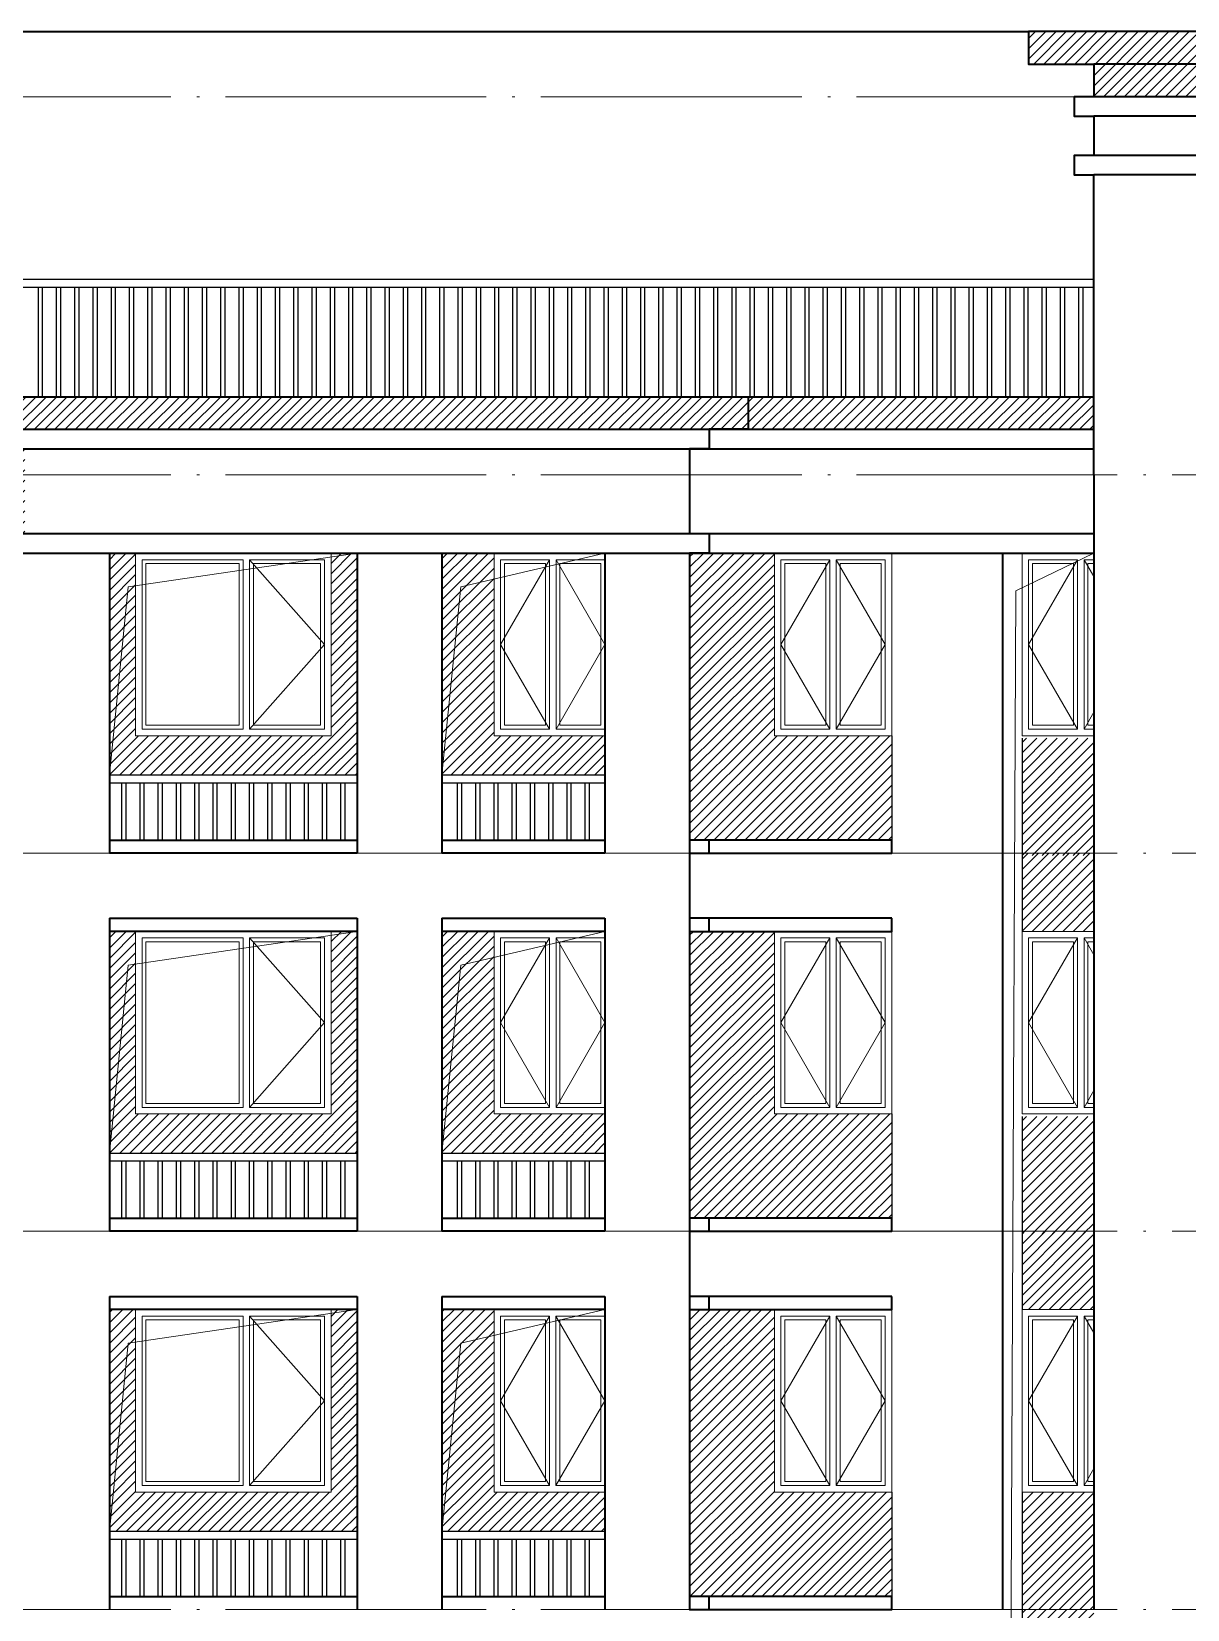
# Model space of a CAD drawing. Extents: x 27938 to 983267, y -209821 to 1628073.
# Drawn here: x 708569 to 717435, y 60740 to 72840 of the extents above; entities that cross this region are included whole.
import ezdxf
from ezdxf.xclip import XClip

# ---------------------------------------------------------------- set-up
doc = ezdxf.new("R2010")
doc.units = 0
doc.header["$LTSCALE"] = 1000
doc.header["$MEASUREMENT"] = 0
doc.header["$XCLIPFRAME"] = 0
doc.linetypes.add('DOTE', pattern=[2.42, 2, -0.2, 0.02, -0.2])
doc.layers.add('3-剖面填充（细）', color=250, linetype='Continuous')
doc.layers.add('Stair-栏杆', color=142, linetype='Continuous')
for name, color, linetype, lineweight in [('DOTE', 19, 'DOTE', 9), ('WINDOW', 144, 'Continuous', 15), ('立面-中轮廓线', 213, 'Continuous', 35), ('立面-普通轮廓', 7, 'Continuous', 18), ('立面-洞口示意', 152, 'Continuous', 13), ('立面-窗开启线', 250, 'Continuous', 13)]:
    doc.layers.add(name, color=color, linetype=linetype, lineweight=lineweight)
pattern_1 = [(45, (223561.654, -4e-12), (-39.2886205, 39.2886205), [])]
pattern_2 = [(45, (223511.654, -4e-12), (-39.2886205, 39.2886205), [])]
pattern_3 = [(45, (169682.19, 34164.28), (-39.2886205, 39.2886205), [])]
pattern_4 = [(45, (169632.19, 34164.28), (-39.2886205, 39.2886205), [])]
pattern_5 = [(45, (169682.19, 31264.28), (-39.2886205, 39.2886205), [])]
pattern_6 = [(45, (169632.19, 31264.28), (-39.2886205, 39.2886205), [])]

# ---------------------------------------------------------------- blocks, each defined once
blk = doc.blocks.new('GDFGDGRDGDDDWED')
at = {"layer": '3-剖面填充（细）'}
h = blk.add_hatch(dxfattribs=at)
h.set_pattern_fill('ANSI31', color=256, scale=35)
h.set_pattern_definition([(45, (224860.073, 1423), (-39.2886205, 39.2886205), [])])
h.paths.add_polyline_path([(770596, 35276), (770046, 35276), (770046, 34676), (770596, 34676)])
h = blk.add_hatch(dxfattribs=at)
h.set_pattern_fill('ANSI31', color=256, scale=35)
h.set_pattern_definition(pattern_1)
h.paths.add_polyline_path([(763046, 33276), (763246, 33276), (763246, 34676), (763046, 34676)])
h = blk.add_hatch(dxfattribs=at)
h.set_pattern_fill('ANSI31', color=256, scale=35)
h.set_pattern_definition(pattern_1)
h.paths.add_polyline_path([(764746, 33276), (764946, 33276), (764946, 34676), (764746, 34676)])
h = blk.add_hatch(dxfattribs=at)
h.set_pattern_fill('ANSI31', color=256, scale=35)
h.set_pattern_definition(pattern_2)
h.paths.add_polyline_path([(765596, 33276), (765996, 33276), (765996, 34676), (765596, 34676)])
h = blk.add_hatch(dxfattribs=at)
h.set_pattern_fill('ANSI31', color=256, scale=35)
h.set_pattern_definition(pattern_2)
h.paths.add_polyline_path([(767496, 33276), (768146, 33276), (768146, 34676), (767496, 34676)])
h = blk.add_hatch(dxfattribs=at)
h.set_pattern_fill('ANSI31', color=256, scale=35)
h.set_pattern_definition(pattern_1)
h.paths.add_polyline_path([(763046, 32976), (764946, 32976), (764946, 33276), (763046, 33276)])
h = blk.add_hatch(dxfattribs=at)
h.set_pattern_fill('ANSI31', color=256, scale=35)
h.set_pattern_definition(pattern_2)
h.paths.add_polyline_path([(765596, 32976), (766846, 32976), (766846, 33276), (765596, 33276)])
h = blk.add_hatch(dxfattribs=at)
h.set_pattern_fill('ANSI31', color=256, scale=35)
h.set_pattern_definition(pattern_2)
h.paths.add_polyline_path([(767496, 32476), (769046, 32476), (769046, 33276), (767496, 33276)])
h = blk.add_hatch(dxfattribs=at)
h.set_pattern_fill('ANSI31', color=256, scale=35)
h.set_pattern_definition([(45, (224860.073, -877), (-39.2886205, 39.2886205), [])])
h.paths.add_polyline_path([(770046, 32376), (770596, 32376), (770596, 33276), (770046, 33276)])
for p, q in [((770046, 35276), (770046, 34676)), ((769046, 33276), (769046, 32476)), ((770046, 33276), (770046, 32376))]:
    blk.add_line(p, q, dxfattribs=at)
blk = doc.blocks.new('A$C4731409C')
at = {"layer": 'WINDOW'}
for points in [[(-1450, 1350), (-675, 1350), (-675, 50), (-1450, 50)], [(-50, 1350), (-625, 1350), (-625, 50), (-50, 50)]]:
    blk.add_lwpolyline(points, close=True, dxfattribs=at)
at = {"layer": 'WINDOW', "color": 250}
for points in [[(-1420, 1320), (-705, 1320), (-705, 80), (-1420, 80)], [(-80, 1320), (-595, 1320), (-595, 80), (-80, 80)]]:
    blk.add_lwpolyline(points, close=True, dxfattribs=at)
at = {"layer": '立面-普通轮廓'}
blk.add_lwpolyline([(-1500, 1400), (0, 1400), (0, 0), (-1500, 0)], close=True, dxfattribs=at)
at = {"layer": '立面-窗开启线', "color": 251, "ltscale": 0.5, "true_color": 0x636466}
blk.add_lwpolyline([(-625, 1350), (-50, 700), (-625, 50)], dxfattribs=at)
blk = doc.blocks.new('A$C318717E3')
at = {"layer": 'WINDOW'}
for points in [[(50, 1350), (425, 1350), (425, 50), (50, 50)], [(850, 1350), (475, 1350), (475, 50), (850, 50)]]:
    blk.add_lwpolyline(points, close=True, dxfattribs=at)
at = {"layer": 'WINDOW', "color": 250}
for points in [[(80, 1320), (395, 1320), (395, 80), (80, 80)], [(820, 1320), (505, 1320), (505, 80), (820, 80)]]:
    blk.add_lwpolyline(points, close=True, dxfattribs=at)
at = {"layer": '立面-普通轮廓'}
blk.add_lwpolyline([(0, 1400), (900, 1400), (900, 0), (0, 0)], close=True, dxfattribs=at)
at = {"layer": '立面-窗开启线', "color": 251, "ltscale": 0.5, "true_color": 0x636466}
for points in [[(425, 1350), (50, 700), (425, 50)], [(475, 1350), (850, 700), (475, 50)]]:
    blk.add_lwpolyline(points, dxfattribs=at)
blk = doc.blocks.new('HFHFHTFHFHTF')
at = {"layer": 'Stair-栏杆'}
for p, q in [((763046, 32976), (764946, 32976)), ((763046, 32916), (764946, 32916)), ((765596, 32976), (766846, 32976)), ((765596, 32916), (766846, 32916))]:
    blk.add_line(p, q, dxfattribs=at)
for points in [[(763141, 32476), (763141, 32916)], [(763171, 32916), (763171, 32476)], [(763281, 32476), (763281, 32916)], [(763311, 32916), (763311, 32476)], [(763421, 32476), (763421, 32916)], [(763451, 32916), (763451, 32476)], [(763561, 32476), (763561, 32916)], [(763591, 32916), (763591, 32476)], [(763701, 32476), (763701, 32916)], [(763731, 32916), (763731, 32476)], [(763841, 32476), (763841, 32916)], [(763871, 32916), (763871, 32476)], [(763981, 32476), (763981, 32916)], [(764011, 32916), (764011, 32476)], [(764121, 32476), (764121, 32916)], [(764151, 32916), (764151, 32476)], [(764261, 32476), (764261, 32916)], [(764291, 32916), (764291, 32476)], [(764401, 32476), (764401, 32916)], [(764431, 32916), (764431, 32476)], [(764541, 32476), (764541, 32916)], [(764571, 32916), (764571, 32476)], [(764681, 32476), (764681, 32916)], [(764711, 32916), (764711, 32476)], [(764821, 32476), (764821, 32916)], [(764851, 32916), (764851, 32476)], [(765716, 32476), (765716, 32916)], [(765746, 32916), (765746, 32476)], [(765856, 32476), (765856, 32916)], [(765886, 32916), (765886, 32476)], [(765996, 32476), (765996, 32916)], [(766026, 32916), (766026, 32476)], [(766136, 32476), (766136, 32916)], [(766166, 32916), (766166, 32476)], [(766276, 32476), (766276, 32916)], [(766306, 32916), (766306, 32476)], [(766416, 32476), (766416, 32916)], [(766446, 32916), (766446, 32476)], [(766556, 32476), (766556, 32916)], [(766586, 32916), (766586, 32476)], [(766696, 32476), (766696, 32916)], [(766726, 32916), (766726, 32476)]]:
    blk.add_lwpolyline(points, dxfattribs=at)
at = {"layer": '立面-中轮廓线'}
for p, q in [((767496, 35276), (767496, 32376)), ((769896, 35276), (769896, 32376)), ((770596, 35276), (770596, 32376)), ((763046, 34776), (763046, 32376)), ((764946, 34776), (764946, 32376)), ((765596, 34776), (765596, 32376)), ((766846, 34776), (766846, 32376))]:
    blk.add_line(p, q, dxfattribs=at)
for points in [[(763046, 34776), (764946, 34776)], [(765596, 34776), (766846, 34776)], [(767496, 34676), (767646, 34676), (767646, 34776), (767496, 34776)], [(764946, 34676), (763046, 34676)], [(766846, 34676), (765596, 34676)], [(763046, 32476), (764946, 32476)], [(765596, 32476), (766846, 32476)], [(767496, 32376), (767646, 32376), (767646, 32476), (767496, 32476)]]:
    blk.add_lwpolyline(points, dxfattribs=at)
for points in [[(769046, 34776), (767496, 34776), (767496, 34676), (769046, 34676)], [(769046, 32476), (767496, 32476), (767496, 32376), (769046, 32376)]]:
    blk.add_lwpolyline(points, close=True, dxfattribs=at)
for name, p in [('A$C4731409C', (764746, 33276)), ('A$C318717E3', (768146, 33276))]:
    blk.add_blockref(name, p)
ref = blk.add_blockref('A$C318717E3', (765996, 33276))
XClip(ref).set_block_clipping_path([(0, 0), (850.0000000998, 1400)])
ref = blk.add_blockref('A$C318717E3', (770046, 33276))
XClip(ref).set_block_clipping_path([(0, 0), (549.9968807027, 1400)])

msp = doc.modelspace()

# ---------------------------------------------------------------- hatches: boundary and pattern name
at = {"layer": '3-剖面填充（细）'}
h = msp.add_hatch(dxfattribs=at)
h.set_pattern_fill('ANSI31', color=256, scale=35)
h.set_pattern_definition([(45, (269250.03, 26564.28), (-39.2886205, 39.2886205), [])])
h.paths.add_polyline_path([(721316.6, 72340.3), (716716.6, 72340.3), (716716.6, 72590.3), (716216.6, 72590.3), (716216.6, 72840.3), (721816.6, 72840.3), (721816.6, 72590.3), (721316.6, 72590.3)])
h = msp.add_hatch(dxfattribs=at)
h.set_pattern_fill('ANSI31', color=256, scale=35)
h.set_pattern_definition([(45, (259150.035, 23764.28), (-39.2886205, 39.2886205), [])])
h.paths.add_polyline_path([(716716.6, 70040.3), (716716.6, 69790.3), (716716.6, 69790.3)])
h.paths.add_polyline_path([(708366.6, 68840.3), (708366.6, 68990.3), (708516.6, 68990.3), (708516.6, 69640.3), (708366.6, 69640.3), (708366.6, 69790.3), (716716.6, 69790.3), (716716.6, 70040.3), (706816.6, 70040.3), (706816.6, 68840.3)])
h = msp.add_hatch(dxfattribs=at)
h.set_pattern_fill('ANSI31', color=256, scale=35)
h.set_pattern_definition(pattern_3)
h.paths.add_polyline_path([(709166.6, 67440.3), (709366.6, 67440.3), (709366.6, 68840.3), (709166.6, 68840.3)])
h = msp.add_hatch(dxfattribs=at)
h.set_pattern_fill('ANSI31', color=256, scale=35)
h.set_pattern_definition(pattern_3)
h.paths.add_polyline_path([(710866.6, 67440.3), (711066.6, 67440.3), (711066.6, 68840.3), (710866.6, 68840.3)])
h = msp.add_hatch(dxfattribs=at)
h.set_pattern_fill('ANSI31', color=256, scale=35)
h.set_pattern_definition(pattern_4)
h.paths.add_polyline_path([(711716.6, 67440.3), (712116.7, 67440.3), (712116.7, 68840.3), (711716.6, 68840.3)])
h = msp.add_hatch(dxfattribs=at)
h.set_pattern_fill('ANSI31', color=256, scale=35)
h.set_pattern_definition(pattern_4)
h.paths.add_polyline_path([(713616.6, 67440.3), (714266.6, 67440.3), (714266.6, 68840.3), (713616.6, 68840.3)])
h = msp.add_hatch(dxfattribs=at)
h.set_pattern_fill('ANSI31', color=256, scale=35)
h.set_pattern_definition(pattern_3)
h.paths.add_polyline_path([(709166.6, 67140.3), (711066.6, 67140.3), (711066.6, 67440.3), (709166.6, 67440.3)])
h = msp.add_hatch(dxfattribs=at)
h.set_pattern_fill('ANSI31', color=256, scale=35)
h.set_pattern_definition(pattern_4)
h.paths.add_polyline_path([(711716.6, 67140.3), (712966.7, 67140.3), (712966.7, 67440.3), (711716.6, 67440.3)])
h = msp.add_hatch(dxfattribs=at)
h.set_pattern_fill('ANSI31', color=256, scale=35)
h.set_pattern_definition(pattern_4)
h.paths.add_polyline_path([(713616.6, 66640.3), (715166.6, 66640.3), (715166.6, 67440.3), (713616.6, 67440.3)])
h = msp.add_hatch(dxfattribs=at)
h.set_pattern_fill('ANSI31', color=256, scale=35)
h.set_pattern_definition([(45, (170980.61, 33267.653), (-39.2886205, 39.2886205), [])])
h.paths.add_polyline_path([(716166.2, 66520.7), (716716.2, 66520.7), (716717, 67420.7), (716167, 67420.7)])
h = msp.add_hatch(dxfattribs=at)
h.set_pattern_fill('ANSI31', color=256, scale=35)
h.set_pattern_definition([(45, (170980.61, 32687.28), (-39.2886205, 39.2886205), [])])
h.paths.add_polyline_path([(716716.9, 66540.3), (716166.8, 66540.3), (716166.2, 65940.3), (716716.4, 65940.3)])
h = msp.add_hatch(dxfattribs=at)
h.set_pattern_fill('ANSI31', color=256, scale=35)
h.set_pattern_definition(pattern_5)
h.paths.add_polyline_path([(709166.6, 64540.3), (709366.6, 64540.3), (709366.6, 65940.3), (709166.6, 65940.3)])
h = msp.add_hatch(dxfattribs=at)
h.set_pattern_fill('ANSI31', color=256, scale=35)
h.set_pattern_definition(pattern_5)
h.paths.add_polyline_path([(710866.6, 64540.3), (711066.6, 64540.3), (711066.6, 65940.3), (710866.6, 65940.3)])
h = msp.add_hatch(dxfattribs=at)
h.set_pattern_fill('ANSI31', color=256, scale=35)
h.set_pattern_definition(pattern_6)
h.paths.add_polyline_path([(711716.6, 64540.3), (712116.7, 64540.3), (712116.7, 65940.3), (711716.6, 65940.3)])
h = msp.add_hatch(dxfattribs=at)
h.set_pattern_fill('ANSI31', color=256, scale=35)
h.set_pattern_definition(pattern_6)
h.paths.add_polyline_path([(713616.6, 64540.3), (714266.6, 64540.3), (714266.6, 65940.3), (713616.6, 65940.3)])
h = msp.add_hatch(dxfattribs=at)
h.set_pattern_fill('ANSI31', color=256, scale=35)
h.set_pattern_definition(pattern_5)
h.paths.add_polyline_path([(709166.6, 64240.3), (711066.6, 64240.3), (711066.6, 64540.3), (709166.6, 64540.3)])
h = msp.add_hatch(dxfattribs=at)
h.set_pattern_fill('ANSI31', color=256, scale=35)
h.set_pattern_definition(pattern_6)
h.paths.add_polyline_path([(711716.6, 64240.3), (712966.7, 64240.3), (712966.7, 64540.3), (711716.6, 64540.3)])
h = msp.add_hatch(dxfattribs=at)
h.set_pattern_fill('ANSI31', color=256, scale=35)
h.set_pattern_definition(pattern_6)
h.paths.add_polyline_path([(713616.6, 63740.3), (715166.6, 63740.3), (715166.6, 64540.3), (713616.6, 64540.3)])
h = msp.add_hatch(dxfattribs=at)
h.set_pattern_fill('ANSI31', color=256, scale=35)
h.set_pattern_definition([(45, (170980.61, 30367.653), (-39.2886205, 39.2886205), [])])
h.paths.add_polyline_path([(716166.2, 63620.7), (716716.2, 63620.7), (716717, 64520.7), (716167, 64520.7)])

# ---------------------------------------------------------------- linework, layer by layer
for p, q in [((715166.6, 67440.3), (715166.6, 66640.3)), ((715166.6, 64540.3), (715166.6, 63740.3))]:
    msp.add_line(p, q)
for p, q in [((716166.6, 67420.7), (716166.6, 66520.7)), ((716166.6, 66540.3), (716166.6, 65940.3)), ((716166.6, 64520.7), (716166.6, 63620.7))]:
    msp.add_line(p, q, dxfattribs=at)
at = {"layer": 'DOTE', "linetype": 'DOTE'}
for p, q in [((681016.6, 72340.3), (732616.6, 72340.3)), ((681016.6, 69440.3), (732616.6, 69440.3)), ((681016.6, 69440.3), (732616.6, 69440.3)), ((681016.6, 66540.3), (732616.6, 66540.3)), ((681016.6, 63640.3), (732616.6, 63640.3)), ((681016.6, 60740.3), (732616.6, 60740.3))]:
    msp.add_line(p, q, dxfattribs=at)
at = {"layer": 'Stair-栏杆'}
for p, q in [((706816.6, 70940.3), (716716.6, 70940.3)), ((706816.6, 70880.3), (716716.6, 70880.3)), ((709166.6, 67140.3), (711066.6, 67140.3)), ((709166.6, 67080.3), (711066.6, 67080.3)), ((711716.6, 67140.3), (712966.7, 67140.3)), ((711716.6, 67080.3), (712966.7, 67080.3)), ((709166.6, 64240.3), (711066.6, 64240.3)), ((709166.6, 64180.3), (711066.6, 64180.3)), ((711716.6, 64240.3), (712966.7, 64240.3)), ((711716.6, 64180.3), (712966.7, 64180.3))]:
    msp.add_line(p, q, dxfattribs=at)
for points in [[(708621.6, 70040.3), (708621.6, 70880.3)], [(708651.6, 70880.3), (708651.6, 70040.3)], [(708761.6, 70040.3), (708761.6, 70880.3)], [(708791.6, 70880.3), (708791.6, 70040.3)], [(708901.6, 70040.3), (708901.6, 70880.3)], [(708931.6, 70880.3), (708931.6, 70040.3)], [(709041.6, 70040.3), (709041.6, 70880.3)], [(709071.6, 70880.3), (709071.6, 70040.3)], [(709181.6, 70040.3), (709181.6, 70880.3)], [(709211.6, 70880.3), (709211.6, 70040.3)], [(709321.6, 70040.3), (709321.6, 70880.3)], [(709351.6, 70880.3), (709351.6, 70040.3)], [(709461.6, 70040.3), (709461.6, 70880.3)], [(709491.6, 70880.3), (709491.6, 70040.3)], [(709601.6, 70040.3), (709601.6, 70880.3)], [(709631.6, 70880.3), (709631.6, 70040.3)], [(709741.6, 70040.3), (709741.6, 70880.3)], [(709771.6, 70880.3), (709771.6, 70040.3)], [(709881.6, 70040.3), (709881.6, 70880.3)], [(709911.6, 70880.3), (709911.6, 70040.3)], [(710021.6, 70040.3), (710021.6, 70880.3)], [(710051.6, 70880.3), (710051.6, 70040.3)], [(710161.6, 70040.3), (710161.6, 70880.3)], [(710191.6, 70880.3), (710191.6, 70040.3)], [(710301.6, 70040.3), (710301.6, 70880.3)], [(710331.6, 70880.3), (710331.6, 70040.3)], [(710441.6, 70040.3), (710441.6, 70880.3)], [(710471.6, 70880.3), (710471.6, 70040.3)], [(710581.6, 70040.3), (710581.6, 70880.3)], [(710611.6, 70880.3), (710611.6, 70040.3)], [(710721.6, 70040.3), (710721.6, 70880.3)], [(710751.6, 70880.3), (710751.6, 70040.3)], [(710861.6, 70040.3), (710861.6, 70880.3)], [(710891.6, 70880.3), (710891.6, 70040.3)], [(711001.6, 70040.3), (711001.6, 70880.3)], [(711031.6, 70880.3), (711031.6, 70040.3)], [(711141.6, 70040.3), (711141.6, 70880.3)], [(711171.6, 70880.3), (711171.6, 70040.3)], [(711281.6, 70040.3), (711281.6, 70880.3)], [(711311.6, 70880.3), (711311.6, 70040.3)], [(711421.6, 70040.3), (711421.6, 70880.3)], [(711451.6, 70880.3), (711451.6, 70040.3)], [(711561.6, 70040.3), (711561.6, 70880.3)], [(711591.6, 70880.3), (711591.6, 70040.3)], [(711701.6, 70040.3), (711701.6, 70880.3)], [(711731.6, 70880.3), (711731.6, 70040.3)], [(711841.6, 70040.3), (711841.6, 70880.3)], [(711871.6, 70880.3), (711871.6, 70040.3)], [(711981.6, 70040.3), (711981.6, 70880.3)], [(712011.6, 70880.3), (712011.6, 70040.3)], [(712121.6, 70040.3), (712121.6, 70880.3)], [(712151.6, 70880.3), (712151.6, 70040.3)], [(712261.6, 70040.3), (712261.6, 70880.3)], [(712291.6, 70880.3), (712291.6, 70040.3)], [(712401.6, 70040.3), (712401.6, 70880.3)], [(712431.6, 70880.3), (712431.6, 70040.3)], [(712541.6, 70040.3), (712541.6, 70880.3)], [(712571.6, 70880.3), (712571.6, 70040.3)], [(712681.6, 70040.3), (712681.6, 70880.3)], [(712711.6, 70880.3), (712711.6, 70040.3)], [(712821.6, 70040.3), (712821.6, 70880.3)], [(712851.6, 70880.3), (712851.6, 70040.3)], [(712961.6, 70040.3), (712961.6, 70880.3)], [(712991.6, 70880.3), (712991.6, 70040.3)], [(713101.6, 70040.3), (713101.6, 70880.3)], [(713131.6, 70880.3), (713131.6, 70040.3)], [(713241.6, 70040.3), (713241.6, 70880.3)], [(713271.6, 70880.3), (713271.6, 70040.3)], [(713381.6, 70040.3), (713381.6, 70880.3)], [(713411.6, 70880.3), (713411.6, 70040.3)], [(713521.6, 70040.3), (713521.6, 70880.3)], [(713551.6, 70880.3), (713551.6, 70040.3)], [(713661.6, 70040.3), (713661.6, 70880.3)], [(713691.6, 70880.3), (713691.6, 70040.3)], [(713801.6, 70040.3), (713801.6, 70880.3)], [(713831.6, 70880.3), (713831.6, 70040.3)], [(713941.6, 70040.3), (713941.6, 70880.3)], [(713971.6, 70880.3), (713971.6, 70040.3)], [(714081.6, 70040.3), (714081.6, 70880.3)], [(714111.6, 70880.3), (714111.6, 70040.3)], [(714221.6, 70040.3), (714221.6, 70880.3)], [(714251.6, 70880.3), (714251.6, 70040.3)], [(714361.6, 70040.3), (714361.6, 70880.3)], [(714391.6, 70880.3), (714391.6, 70040.3)], [(714501.6, 70040.3), (714501.6, 70880.3)], [(714531.6, 70880.3), (714531.6, 70040.3)], [(714641.6, 70040.3), (714641.6, 70880.3)], [(714671.6, 70880.3), (714671.6, 70040.3)], [(714781.6, 70040.3), (714781.6, 70880.3)], [(714811.6, 70880.3), (714811.6, 70040.3)], [(714921.6, 70040.3), (714921.6, 70880.3)], [(714951.6, 70880.3), (714951.6, 70040.3)], [(715061.6, 70040.3), (715061.6, 70880.3)], [(715091.6, 70880.3), (715091.6, 70040.3)], [(715201.6, 70040.3), (715201.6, 70880.3)], [(715231.6, 70880.3), (715231.6, 70040.3)], [(715341.6, 70040.3), (715341.6, 70880.3)], [(715371.6, 70880.3), (715371.6, 70040.3)], [(715481.6, 70040.3), (715481.6, 70880.3)], [(715511.6, 70880.3), (715511.6, 70040.3)], [(715621.6, 70040.3), (715621.6, 70880.3)], [(715651.6, 70880.3), (715651.6, 70040.3)], [(715761.6, 70040.3), (715761.6, 70880.3)], [(715791.6, 70880.3), (715791.6, 70040.3)], [(715901.6, 70040.3), (715901.6, 70880.3)], [(715931.6, 70880.3), (715931.6, 70040.3)], [(716041.6, 70040.3), (716041.6, 70880.3)], [(716071.6, 70880.3), (716071.6, 70040.3)], [(716181.6, 70040.3), (716181.6, 70880.3)], [(716211.6, 70880.3), (716211.6, 70040.3)], [(716321.6, 70040.3), (716321.6, 70880.3)], [(716351.6, 70880.3), (716351.6, 70040.3)], [(716461.6, 70040.3), (716461.6, 70880.3)], [(716491.6, 70880.3), (716491.6, 70040.3)], [(716601.6, 70040.3), (716601.6, 70880.3)], [(716631.6, 70880.3), (716631.6, 70040.3)], [(709261.6, 66640.3), (709261.6, 67080.3)], [(709291.6, 67080.3), (709291.6, 66640.3)], [(709401.6, 66640.3), (709401.6, 67080.3)], [(709431.6, 67080.3), (709431.6, 66640.3)], [(709541.6, 66640.3), (709541.6, 67080.3)], [(709571.6, 67080.3), (709571.6, 66640.3)], [(709681.6, 66640.3), (709681.6, 67080.3)], [(709711.6, 67080.3), (709711.6, 66640.3)], [(709821.6, 66640.3), (709821.6, 67080.3)], [(709851.6, 67080.3), (709851.6, 66640.3)], [(709961.6, 66640.3), (709961.6, 67080.3)], [(709991.6, 67080.3), (709991.6, 66640.3)], [(710101.6, 66640.3), (710101.6, 67080.3)], [(710131.6, 67080.3), (710131.6, 66640.3)], [(710241.6, 66640.3), (710241.6, 67080.3)], [(710271.6, 67080.3), (710271.6, 66640.3)], [(710381.6, 66640.3), (710381.6, 67080.3)], [(710411.6, 67080.3), (710411.6, 66640.3)], [(710521.6, 66640.3), (710521.6, 67080.3)], [(710551.6, 67080.3), (710551.6, 66640.3)], [(710661.6, 66640.3), (710661.6, 67080.3)], [(710691.6, 67080.3), (710691.6, 66640.3)], [(710801.6, 66640.3), (710801.6, 67080.3)], [(710831.6, 67080.3), (710831.6, 66640.3)], [(710941.6, 66640.3), (710941.6, 67080.3)], [(710971.6, 67080.3), (710971.6, 66640.3)], [(711836.6, 66640.3), (711836.6, 67080.3)], [(711866.6, 67080.3), (711866.6, 66640.3)], [(711976.6, 66640.3), (711976.6, 67080.3)], [(712006.6, 67080.3), (712006.6, 66640.3)], [(712116.6, 66640.3), (712116.6, 67080.3)], [(712146.6, 67080.3), (712146.6, 66640.3)], [(712256.6, 66640.3), (712256.6, 67080.3)], [(712286.6, 67080.3), (712286.6, 66640.3)], [(712396.6, 66640.3), (712396.6, 67080.3)], [(712426.6, 67080.3), (712426.6, 66640.3)], [(712536.6, 66640.3), (712536.6, 67080.3)], [(712566.6, 67080.3), (712566.6, 66640.3)], [(712676.6, 66640.3), (712676.6, 67080.3)], [(712706.6, 67080.3), (712706.6, 66640.3)], [(712816.6, 66640.3), (712816.6, 67080.3)], [(712846.6, 67080.3), (712846.6, 66640.3)], [(709261.6, 63740.3), (709261.6, 64180.3)], [(709291.6, 64180.3), (709291.6, 63740.3)], [(709401.6, 63740.3), (709401.6, 64180.3)], [(709431.6, 64180.3), (709431.6, 63740.3)], [(709541.6, 63740.3), (709541.6, 64180.3)], [(709571.6, 64180.3), (709571.6, 63740.3)], [(709681.6, 63740.3), (709681.6, 64180.3)], [(709711.6, 64180.3), (709711.6, 63740.3)], [(709821.6, 63740.3), (709821.6, 64180.3)], [(709851.6, 64180.3), (709851.6, 63740.3)], [(709961.6, 63740.3), (709961.6, 64180.3)], [(709991.6, 64180.3), (709991.6, 63740.3)], [(710101.6, 63740.3), (710101.6, 64180.3)], [(710131.6, 64180.3), (710131.6, 63740.3)], [(710241.6, 63740.3), (710241.6, 64180.3)], [(710271.6, 64180.3), (710271.6, 63740.3)], [(710381.6, 63740.3), (710381.6, 64180.3)], [(710411.6, 64180.3), (710411.6, 63740.3)], [(710521.6, 63740.3), (710521.6, 64180.3)], [(710551.6, 64180.3), (710551.6, 63740.3)], [(710661.6, 63740.3), (710661.6, 64180.3)], [(710691.6, 64180.3), (710691.6, 63740.3)], [(710801.6, 63740.3), (710801.6, 64180.3)], [(710831.6, 64180.3), (710831.6, 63740.3)], [(710941.6, 63740.3), (710941.6, 64180.3)], [(710971.6, 64180.3), (710971.6, 63740.3)], [(711836.6, 63740.3), (711836.6, 64180.3)], [(711866.6, 64180.3), (711866.6, 63740.3)], [(711976.6, 63740.3), (711976.6, 64180.3)], [(712006.6, 64180.3), (712006.6, 63740.3)], [(712116.6, 63740.3), (712116.6, 64180.3)], [(712146.6, 64180.3), (712146.6, 63740.3)], [(712256.6, 63740.3), (712256.6, 64180.3)], [(712286.6, 64180.3), (712286.6, 63740.3)], [(712396.6, 63740.3), (712396.6, 64180.3)], [(712426.6, 64180.3), (712426.6, 63740.3)], [(712536.6, 63740.3), (712536.6, 64180.3)], [(712566.6, 64180.3), (712566.6, 63740.3)], [(712676.6, 63740.3), (712676.6, 64180.3)], [(712706.6, 64180.3), (712706.6, 63740.3)], [(712816.6, 63740.3), (712816.6, 64180.3)], [(712846.6, 64180.3), (712846.6, 63740.3)]]:
    msp.add_lwpolyline(points, dxfattribs=at)
at = {"layer": '立面-中轮廓线', "color": 251, "true_color": 0x636466}
msp.add_line((697416.6, 72840.3), (716216.6, 72840.3), dxfattribs=at)
at = {"layer": '立面-中轮廓线', "color": 2}
for p, q in [((721316.6, 72840.3), (716716.6, 72840.3)), ((721316.6, 72590.3), (716716.6, 72590.3)), ((721316.6, 72340.3), (716716.6, 72340.3)), ((721316.6, 72190.3), (716716.6, 72190.3)), ((721316.6, 71890.3), (716716.6, 71890.3)), ((721316.6, 71740.3), (716716.6, 71740.3)), ((706816.6, 70040.3), (716716.6, 70040.3)), ((706816.6, 69790.3), (716716.6, 69790.3)), ((706816.6, 69640.3), (716716.6, 69640.3)), ((706816.6, 68990.3), (716716.6, 68990.3)), ((706816.6, 68840.3), (716716.6, 68840.3))]:
    msp.add_line(p, q, dxfattribs=at)
at = {"layer": '立面-中轮廓线'}
for p, q in [((716716.6, 69440.3), (716716.6, 71740.3)), ((716716.6, 69440.3), (716716.6, 66540.3)), ((709166.6, 68840.3), (709166.6, 66540.3)), ((711066.6, 68840.3), (711066.6, 66540.3)), ((711716.6, 68840.3), (711716.6, 66540.3)), ((712966.7, 68840.3), (712966.7, 66540.3)), ((713616.6, 68840.3), (713616.6, 66540.3)), ((716016.6, 68840.3), (716016.6, 66540.3)), ((713616.6, 66540.3), (713616.6, 63640.3)), ((716016.6, 66540.3), (716016.6, 63640.3)), ((716716.6, 66540.3), (716716.6, 63640.3)), ((709166.6, 66040.3), (709166.6, 63640.3)), ((711066.6, 66040.3), (711066.6, 63640.3)), ((711716.6, 66040.3), (711716.6, 63640.3)), ((712966.7, 66040.3), (712966.7, 63640.3))]:
    msp.add_line(p, q, dxfattribs=at)
at = {"layer": '立面-中轮廓线', "color": 2}
for points in [[(716716.6, 72840.3), (716216.6, 72840.3), (716216.6, 72590.3), (716716.6, 72590.3), (716716.6, 72340.3), (716566.6, 72340.3), (716566.6, 72190.3), (716716.6, 72190.3), (716716.6, 71890.3), (716566.6, 71890.3), (716566.6, 71740.3), (716716.6, 71740.3)], [(713616.6, 70040.3), (714066.6, 70040.3), (714066.6, 69790.3), (713766.6, 69790.3), (713766.6, 69640.3), (713616.6, 69640.3), (713616.6, 68990.3), (713766.6, 68990.3), (713766.6, 68840.3), (713616.6, 68840.3)]]:
    msp.add_lwpolyline(points, dxfattribs=at)
at = {"layer": '立面-中轮廓线'}
for points in [[(709166.6, 66640.3), (711066.6, 66640.3)], [(711716.6, 66640.3), (712966.7, 66640.3)], [(713616.6, 66540.3), (713766.6, 66540.3), (713766.6, 66640.3), (713616.6, 66640.3)], [(711066.6, 66540.3), (709166.6, 66540.3)], [(712966.7, 66540.3), (711716.6, 66540.3)], [(709166.6, 66040.3), (711066.6, 66040.3)], [(711716.6, 66040.3), (712966.7, 66040.3)], [(713616.6, 65940.3), (713766.6, 65940.3), (713766.6, 66040.3), (713616.6, 66040.3)], [(711066.6, 65940.3), (709166.6, 65940.3)], [(712966.7, 65940.3), (711716.6, 65940.3)], [(709166.6, 63740.3), (711066.6, 63740.3)], [(711716.6, 63740.3), (712966.7, 63740.3)], [(713616.6, 63640.3), (713766.6, 63640.3), (713766.6, 63740.3), (713616.6, 63740.3)], [(711066.6, 63640.3), (709166.6, 63640.3)], [(712966.7, 63640.3), (711716.6, 63640.3)]]:
    msp.add_lwpolyline(points, dxfattribs=at)
for points in [[(715166.6, 66640.3), (713616.6, 66640.3), (713616.6, 66540.3), (715166.6, 66540.3)], [(715166.6, 66040.3), (713616.6, 66040.3), (713616.6, 65940.3), (715166.6, 65940.3)], [(715166.6, 63740.3), (713616.6, 63740.3), (713616.6, 63640.3), (715166.6, 63640.3)]]:
    msp.add_lwpolyline(points, close=True, dxfattribs=at)
at = {"layer": '立面-洞口示意'}
for points in [[(709166.6, 67140.3), (709311.4, 68581.2), (711066.6, 68840.3)], [(711716.6, 67140.3), (711861.4, 68581.2), (712966.7, 68840.3)], [(716016.6, 46540.3), (716119, 68552.7), (716716.6, 68840.3)], [(709166.6, 64240.3), (709311.4, 65681.2), (711066.6, 65940.3)], [(711716.6, 64240.3), (711861.4, 65681.2), (712966.7, 65940.3)], [(709166.6, 61340.3), (709311.4, 62781.2), (711066.6, 63040.3)], [(711716.6, 61340.3), (711861.4, 62781.2), (712966.7, 63040.3)]]:
    msp.add_lwpolyline(points, dxfattribs=at)

# ---------------------------------------------------------------- block references
for name, p in [('A$C4731409C', (710866.6, 67440.3)), ('A$C318717E3', (714266.6, 67440.3)), ('A$C4731409C', (710866.6, 64540.3)), ('A$C318717E3', (714266.6, 64540.3)), ('HFHFHTFHFHTF', (-53879.5, 28364.3)), ('GDFGDGRDGDDDWED', (-53879.5, 28364.3)), ('GDFGDGRDGDDDWED', (-53879.5, 25464.3))]:
    msp.add_blockref(name, p)
ref = msp.add_blockref('A$C318717E3', (712116.7, 67440.3))
XClip(ref).set_block_clipping_path([(0, 0), (850.0000000998, 1400)])
ref = msp.add_blockref('A$C318717E3', (716166.6, 67440.3))
XClip(ref).set_block_clipping_path([(0, 0), (549.9968807027, 1400)])
ref = msp.add_blockref('A$C318717E3', (712116.7, 64540.3))
XClip(ref).set_block_clipping_path([(0, 0), (850.0000000998, 1400)])
ref = msp.add_blockref('A$C318717E3', (716166.6, 64540.3))
XClip(ref).set_block_clipping_path([(0, 0), (549.9968807027, 1400)])

doc.saveas('drawing.dxf')
